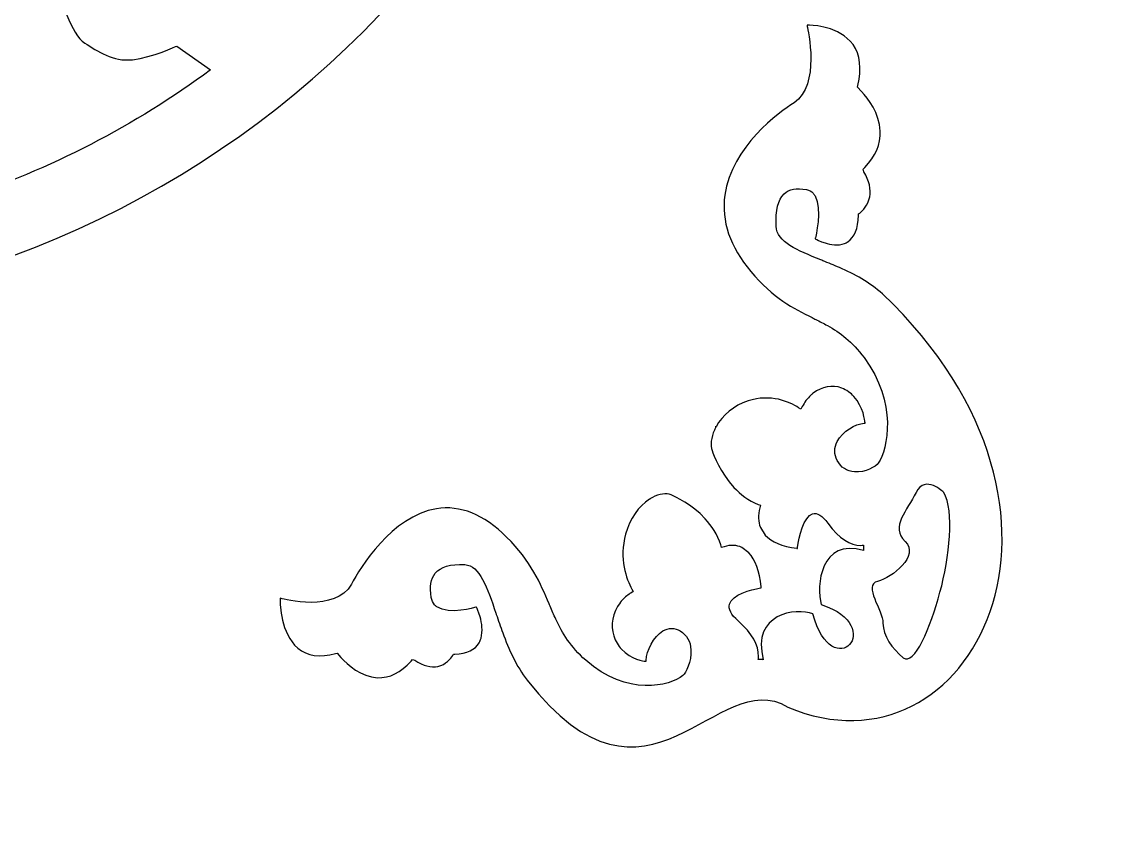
# Model space of a CAD drawing. Header units: centimetres. Extents: x -6.3 to 6.1, y -11.4 to 13.5.
# Drawn here: x 1.377 to 5.87, y 1.517 to 4.872 of the extents above; entities that cross this region are included whole.
import ezdxf

# ---------------------------------------------------------------- set-up
doc = ezdxf.new("R2010")
doc.units = ezdxf.units.CM
doc.header["$MEASUREMENT"] = 0
doc.layers.add('layer 1', color=7, linetype='Continuous')

msp = doc.modelspace()

# ---------------------------------------------------------------- linework, layer by layer
at = {"layer": 'layer 1', "color": 30}
for points, knots in [([(-0.01814, 11.59454), (2.16473, 11.59454), (3.94508, 9.81419), (3.94508, 7.63131), (3.94508, 7.63131), (3.94508, 5.44845), (2.16473, 3.6681), (-0.01814, 3.6681), (-0.01814, 3.6681), (-2.20101, 3.6681), (-3.98136, 5.44845), (-3.98136, 7.63131), (-3.98136, 7.63131), (-3.98136, 9.81419), (-2.20101, 11.59454), (-0.01814, 11.59454)], [0, 0, 0, 0, 0.2, 0.2, 0.2, 0.2, 0.4, 0.4, 0.4, 0.4, 0.6, 0.6, 0.6, 0.6, 1, 1, 1, 1]), ([(1.52117, 5.19503), (1.25508, 5.0261), (0.95963, 4.8996), (0.64451, 4.82498), (0.64451, 4.82498), (0.65667, 4.80821), (0.66749, 4.79149), (0.67722, 4.77748), (0.67722, 4.77748), (0.71074, 4.72918), (0.72369, 4.67746), (0.74214, 4.67967), (0.74214, 4.67967), (0.76061, 4.68187), (0.89602, 4.66703), (0.97084, 4.65949), (0.97084, 4.65949), (1.04566, 4.65195), (1.10797, 4.59773), (1.14248, 4.53308), (1.14248, 4.53308), (1.17698, 4.46844), (1.13862, 4.37864), (1.12099, 4.32618), (1.12099, 4.32618), (1.1048, 4.27799), (1.10125, 4.19826), (1.11906, 4.14007), (1.11906, 4.14007), (1.49391, 4.26279), (1.84252, 4.44437), (2.15387, 4.67384), (2.15387, 4.67384), (2.15387, 4.67384), (2.15275, 4.67457), (2.15275, 4.67457), (2.15275, 4.67457), (2.15275, 4.67457), (2.0142, 4.77147), (2.0142, 4.77147), (2.0142, 4.77147), (2.0142, 4.77147), (1.91407, 4.72499), (1.83258, 4.71566), (1.83258, 4.71566), (1.75109, 4.70633), (1.68922, 4.75051), (1.63547, 4.78436), (1.63547, 4.78436), (1.58172, 4.81821), (1.53273, 4.9677), (1.51707, 5.05286), (1.51707, 5.05286), (1.50963, 5.09327), (1.51205, 5.14197), (1.52117, 5.19503)], [0, 0, 0, 0, 0.0666667, 0.0666667, 0.0666667, 0.0666667, 0.1333333, 0.1333333, 0.1333333, 0.1333333, 0.2, 0.2, 0.2, 0.2, 0.2666667, 0.2666667, 0.2666667, 0.2666667, 0.3333333, 0.3333333, 0.3333333, 0.3333333, 0.4, 0.4, 0.4, 0.4, 0.4666667, 0.4666667, 0.4666667, 0.4666667, 0.5333333, 0.5333333, 0.5333333, 0.5333333, 0.6, 0.6, 0.6, 0.6, 0.6666667, 0.6666667, 0.6666667, 0.6666667, 0.7333333, 0.7333333, 0.7333333, 0.7333333, 0.8, 0.8, 0.8, 0.8, 0.8666667, 0.8666667, 0.8666667, 0.8666667, 1, 1, 1, 1]), ([(2.44019, 2.49735), (2.44181, 2.49688), (2.44453, 2.49617), (2.44453, 2.49617), (2.44453, 2.49617), (2.45366, 2.49366), (2.66886, 2.43668), (2.73356, 2.55554), (2.73356, 2.55554), (2.7692, 2.62079), (2.89958, 2.83603), (3.08331, 2.86595), (3.08331, 2.86595), (3.18125, 2.88178), (3.27864, 2.84268), (3.37265, 2.74942), (3.37265, 2.74942), (3.4733, 2.64963), (3.51263, 2.55649), (3.54737, 2.47425), (3.54737, 2.47425), (3.54875, 2.47098), (3.55014, 2.46774), (3.55152, 2.46449), (3.55152, 2.46449), (3.55916, 2.44646), (3.56682, 2.42864), (3.57507, 2.41102), (3.57507, 2.41102), (3.60238, 2.35276), (3.63631, 2.29667), (3.69847, 2.24192), (3.69847, 2.24192), (3.86988, 2.09141), (4.04484, 2.13525), (4.0983, 2.17843), (4.0983, 2.17843), (4.11106, 2.18868), (4.13461, 2.23555), (4.13171, 2.28458), (4.13171, 2.28458), (4.12984, 2.31903), (4.11468, 2.34584), (4.08786, 2.36227), (4.08786, 2.36227), (4.06465, 2.3764), (4.04001, 2.3764), (4.0165, 2.36234), (4.0165, 2.36234), (3.97717, 2.33868), (3.94884, 2.2807), (3.94709, 2.24134), (3.94709, 2.24134), (3.94709, 2.24134), (3.94703, 2.23883), (3.9469, 2.23733), (3.9469, 2.23733), (3.94551, 2.23741), (3.94322, 2.23779), (3.94322, 2.23779), (3.94322, 2.23779), (3.94007, 2.23804), (3.8851, 2.24443), (3.84535, 2.28767), (3.84535, 2.28767), (3.83253, 2.30154), (3.8213, 2.31928), (3.81392, 2.34189), (3.81392, 2.34189), (3.79957, 2.38598), (3.80947, 2.43824), (3.83976, 2.47857), (3.83976, 2.47857), (3.84005, 2.47896), (3.84033, 2.47935), (3.84062, 2.47973), (3.84062, 2.47973), (3.85089, 2.4931), (3.86324, 2.50471), (3.87732, 2.51421), (3.87732, 2.51421), (3.87957, 2.51574), (3.88185, 2.51716), (3.88419, 2.51858), (3.88419, 2.51858), (3.88419, 2.51858), (3.89391, 2.52449), (3.89391, 2.52449), (3.89391, 2.52449), (3.89391, 2.52449), (3.88836, 2.53501), (3.88836, 2.53501), (3.88836, 2.53501), (3.86649, 2.57628), (3.8341, 2.66042), (3.86275, 2.7614), (3.86275, 2.7614), (3.88068, 2.82492), (3.91594, 2.87644), (3.96043, 2.90504), (3.96043, 2.90504), (3.96088, 2.90534), (3.96135, 2.90564), (3.96182, 2.90594), (3.96182, 2.90594), (3.96542, 2.90821), (3.96909, 2.91031), (3.97282, 2.91228), (3.97282, 2.91228), (4.0014, 2.92729), (4.03034, 2.93134), (4.05021, 2.92299), (4.05021, 2.92299), (4.0681, 2.91537), (4.13503, 2.88448), (4.19014, 2.8246), (4.19014, 2.8246), (4.21672, 2.79569), (4.24052, 2.76), (4.2546, 2.71688), (4.2546, 2.71688), (4.2546, 2.71688), (4.25805, 2.70642), (4.25805, 2.70642), (4.25805, 2.70642), (4.25805, 2.70642), (4.26784, 2.70944), (4.26784, 2.70944), (4.26784, 2.70944), (4.29515, 2.71765), (4.3201, 2.71661), (4.34191, 2.70628), (4.34191, 2.70628), (4.34191, 2.70628), (4.3706, 2.68474), (4.3706, 2.68474), (4.3706, 2.68474), (4.39635, 2.65679), (4.41325, 2.60928), (4.42087, 2.54368), (4.42087, 2.54368), (4.42087, 2.54368), (4.42117, 2.54118), (4.42135, 2.53984), (4.42135, 2.53984), (4.41996, 2.53966), (4.41779, 2.53941), (4.41779, 2.53941), (4.41779, 2.53941), (4.37827, 2.5335), (4.30058, 2.51219), (4.29025, 2.47256), (4.29025, 2.47256), (4.285, 2.45272), (4.29707, 2.42952), (4.32595, 2.40348), (4.32595, 2.40348), (4.38492, 2.3509), (4.41071, 2.30556), (4.40957, 2.25645), (4.40957, 2.25645), (4.4095, 2.25271), (4.40923, 2.24897), (4.40883, 2.24518), (4.40883, 2.24518), (4.41161, 2.24521), (4.41414, 2.24518), (4.41645, 2.24509), (4.41645, 2.24509), (4.41662, 2.24508), (4.41678, 2.24509), (4.41695, 2.24508), (4.41695, 2.24508), (4.41711, 2.24506), (4.4173, 2.24505), (4.41745, 2.24504), (4.41745, 2.24504), (4.41761, 2.24503), (4.41774, 2.24505), (4.4179, 2.24504), (4.4179, 2.24504), (4.41793, 2.24504), (4.41796, 2.24503), (4.41799, 2.24503), (4.41799, 2.24503), (4.41811, 2.24503), (4.41824, 2.24501), (4.41837, 2.245), (4.41837, 2.245), (4.4184, 2.245), (4.41843, 2.245), (4.41845, 2.245), (4.41845, 2.245), (4.41919, 2.24496), (4.4199, 2.24494), (4.42058, 2.24489), (4.42058, 2.24489), (4.42072, 2.24487), (4.42087, 2.24486), (4.42101, 2.24485), (4.42101, 2.24485), (4.42184, 2.24478), (4.42262, 2.24473), (4.42334, 2.24467), (4.42334, 2.24467), (4.42346, 2.24466), (4.42357, 2.24463), (4.42369, 2.24463), (4.42369, 2.24463), (4.42372, 2.24463), (4.42374, 2.24463), (4.42376, 2.24463), (4.42376, 2.24463), (4.42386, 2.24462), (4.42396, 2.24461), (4.42405, 2.24459), (4.42405, 2.24459), (4.42409, 2.24459), (4.42412, 2.24461), (4.42415, 2.24459), (4.42415, 2.24459), (4.42445, 2.24457), (4.42473, 2.24456), (4.425, 2.24452), (4.425, 2.24452), (4.42509, 2.24452), (4.4252, 2.24449), (4.42529, 2.24448), (4.42529, 2.24448), (4.4253, 2.24448), (4.4253, 2.24448), (4.42532, 2.24448), (4.42532, 2.24448), (4.42562, 2.24444), (4.42591, 2.24443), (4.42618, 2.24439), (4.42618, 2.24439), (4.42628, 2.24438), (4.42638, 2.24435), (4.42646, 2.24435), (4.42646, 2.24435), (4.42647, 2.24435), (4.42649, 2.24435), (4.4265, 2.24435), (4.4265, 2.24435), (4.42736, 2.24425), (4.42805, 2.24416), (4.42858, 2.24409), (4.42858, 2.24409), (4.42858, 2.24409), (4.42859, 2.24409), (4.42859, 2.24409), (4.42859, 2.24409), (4.42912, 2.24401), (4.42947, 2.24395), (4.42963, 2.24392), (4.42963, 2.24392), (4.42964, 2.24392), (4.42964, 2.24392), (4.42965, 2.24392), (4.42965, 2.24392), (4.42971, 2.24391), (4.42975, 2.24389), (4.42975, 2.24389), (4.42975, 2.24389), (4.38033, 2.43622), (4.564, 2.45824), (4.63389, 2.43346), (4.63389, 2.43346), (4.71464, 2.13302), (4.94393, 2.38171), (4.66852, 2.47098), (4.66852, 2.47098), (4.64574, 2.54717), (4.66598, 2.74697), (4.84275, 2.69321), (4.84275, 2.69321), (4.84275, 2.69321), (4.84274, 2.69325), (4.84273, 2.69331), (4.84273, 2.69331), (4.84273, 2.69332), (4.84273, 2.69332), (4.84273, 2.69334), (4.84273, 2.69334), (4.84271, 2.69351), (4.84264, 2.69391), (4.84258, 2.69447), (4.84258, 2.69447), (4.84258, 2.69447), (4.84258, 2.69448), (4.84258, 2.69448), (4.84258, 2.69448), (4.84251, 2.69505), (4.84243, 2.6958), (4.84233, 2.69674), (4.84233, 2.69674), (4.84233, 2.69674), (4.84233, 2.69676), (4.84233, 2.69676), (4.84233, 2.69676), (4.84232, 2.69685), (4.8423, 2.69696), (4.8423, 2.69706), (4.8423, 2.69706), (4.84226, 2.69736), (4.84225, 2.69767), (4.84221, 2.698), (4.84221, 2.698), (4.84221, 2.69802), (4.84221, 2.69804), (4.84221, 2.69805), (4.84221, 2.69805), (4.8422, 2.69814), (4.84219, 2.69826), (4.84218, 2.69835), (4.84218, 2.69835), (4.84216, 2.69866), (4.84213, 2.69896), (4.84211, 2.6993), (4.84211, 2.6993), (4.84211, 2.69933), (4.84212, 2.69935), (4.84211, 2.69938), (4.84211, 2.69938), (4.84211, 2.69949), (4.84209, 2.69961), (4.84207, 2.69972), (4.84207, 2.69972), (4.84207, 2.69973), (4.84207, 2.69976), (4.84207, 2.69977), (4.84207, 2.69977), (4.84206, 2.6999), (4.84204, 2.70003), (4.84204, 2.70015), (4.84204, 2.70015), (4.84192, 2.70169), (4.84183, 2.7035), (4.84174, 2.7055), (4.84174, 2.7055), (4.84174, 2.70551), (4.84174, 2.70551), (4.84174, 2.70552), (4.84174, 2.70552), (4.84172, 2.70569), (4.84172, 2.70585), (4.84171, 2.706), (4.84171, 2.706), (4.84171, 2.70602), (4.8417, 2.70602), (4.8417, 2.70603), (4.8417, 2.70603), (4.84169, 2.7062), (4.84171, 2.70636), (4.8417, 2.70653), (4.8417, 2.70653), (4.8417, 2.70658), (4.84169, 2.70664), (4.84169, 2.70669), (4.84169, 2.70669), (4.8416, 2.70941), (4.84153, 2.71248), (4.84157, 2.71586), (4.84157, 2.71586), (4.83805, 2.71542), (4.83457, 2.71512), (4.8311, 2.71504), (4.8311, 2.71504), (4.78603, 2.71385), (4.74428, 2.74192), (4.69589, 2.806), (4.69589, 2.806), (4.67207, 2.83742), (4.65069, 2.85061), (4.63245, 2.84491), (4.63245, 2.84491), (4.59608, 2.8336), (4.57638, 2.74915), (4.57106, 2.70609), (4.57106, 2.70609), (4.57106, 2.70609), (4.57081, 2.70366), (4.57064, 2.70228), (4.57064, 2.70228), (4.56931, 2.70242), (4.56707, 2.70281), (4.56707, 2.70281), (4.56707, 2.70281), (4.50672, 2.71109), (4.46304, 2.72942), (4.43743, 2.75743), (4.43743, 2.75743), (4.43743, 2.75743), (4.4176, 2.78865), (4.4176, 2.78865), (4.4176, 2.78865), (4.40812, 2.81231), (4.40721, 2.83945), (4.41477, 2.8691), (4.41477, 2.8691), (4.41477, 2.8691), (4.41743, 2.87994), (4.41743, 2.87994), (4.41743, 2.87994), (4.41743, 2.87994), (4.40794, 2.88365), (4.40794, 2.88365), (4.40794, 2.88365), (4.36824, 2.899), (4.3355, 2.9249), (4.30892, 2.95382), (4.30892, 2.95382), (4.25382, 3.0137), (4.22542, 3.08657), (4.21847, 3.10598), (4.21847, 3.10598), (4.21075, 3.12754), (4.21443, 3.15908), (4.22826, 3.19018), (4.22826, 3.19018), (4.2301, 3.19429), (4.23205, 3.19833), (4.23418, 3.2023), (4.23418, 3.2023), (4.23418, 3.2023), (4.23207, 3.20359), (4.23207, 3.20359), (4.23207, 3.20359), (4.23214, 3.2036), (4.2322, 3.20359), (4.23225, 3.20359), (4.23225, 3.20359), (4.23231, 3.20359), (4.23236, 3.2036), (4.23242, 3.20359), (4.23242, 3.20359), (4.23248, 3.20359), (4.23254, 3.20359), (4.2326, 3.20359), (4.2326, 3.20359), (4.23266, 3.20359), (4.23271, 3.2036), (4.23277, 3.2036), (4.23277, 3.2036), (4.23283, 3.2036), (4.23289, 3.2036), (4.23295, 3.2036), (4.23295, 3.2036), (4.23301, 3.2036), (4.23307, 3.2036), (4.23312, 3.2036), (4.23312, 3.2036), (4.23323, 3.2036), (4.23333, 3.20363), (4.23344, 3.20363), (4.23344, 3.20363), (4.23345, 3.20363), (4.23346, 3.20363), (4.23348, 3.20363), (4.23348, 3.20363), (4.23353, 3.20363), (4.23359, 3.20363), (4.23365, 3.20363), (4.23365, 3.20363), (4.23371, 3.20363), (4.23377, 3.20363), (4.23383, 3.20363), (4.23383, 3.20363), (4.23388, 3.20363), (4.23394, 3.20363), (4.234, 3.20363), (4.234, 3.20363), (4.23406, 3.20363), (4.23412, 3.20363), (4.23418, 3.20363), (4.23418, 3.20363), (4.23441, 3.20364), (4.23468, 3.20365), (4.23491, 3.20365), (4.23491, 3.20365), (4.26119, 3.25205), (4.30851, 3.29042), (4.36698, 3.30993), (4.36698, 3.30993), (4.45971, 3.34109), (4.53717, 3.30587), (4.5751, 3.28213), (4.5751, 3.28213), (4.5751, 3.28213), (4.58472, 3.27595), (4.58472, 3.27595), (4.58472, 3.27595), (4.58472, 3.27595), (4.59015, 3.28667), (4.59015, 3.28667), (4.59015, 3.28667), (4.59463, 3.2955), (4.59973, 3.30374), (4.60538, 3.31136), (4.60538, 3.31136), (4.61157, 3.3197), (4.61842, 3.32731), (4.62586, 3.33406), (4.62586, 3.33406), (4.62891, 3.33682), (4.63202, 3.33939), (4.63521, 3.34184), (4.63521, 3.34184), (4.67097, 3.36932), (4.715, 3.37752), (4.75261, 3.36305), (4.75261, 3.36305), (4.77327, 3.35502), (4.78965, 3.34273), (4.80239, 3.32886), (4.80239, 3.32886), (4.84216, 3.28561), (4.84807, 3.22574), (4.84825, 3.22245), (4.84825, 3.22245), (4.84825, 3.22245), (4.84861, 3.21982), (4.84868, 3.21838), (4.84868, 3.21838), (4.84735, 3.21832), (4.84493, 3.21818), (4.84493, 3.21818), (4.84493, 3.21818), (4.80886, 3.21621), (4.75551, 3.18542), (4.73377, 3.14265), (4.73377, 3.14265), (4.72078, 3.11702), (4.72084, 3.09021), (4.73388, 3.0651), (4.73388, 3.0651), (4.74893, 3.03591), (4.77363, 3.01942), (4.80529, 3.01732), (4.80529, 3.01732), (4.85036, 3.01423), (4.89345, 3.03966), (4.90287, 3.05373), (4.90287, 3.05373), (4.94244, 3.1119), (4.98286, 3.30225), (4.84439, 3.48858), (4.84439, 3.48858), (4.79551, 3.55444), (4.74534, 3.59116), (4.69329, 3.62047), (4.69329, 3.62047), (4.67763, 3.62929), (4.66182, 3.63749), (4.64578, 3.64555), (4.64578, 3.64555), (4.64082, 3.64804), (4.63586, 3.65056), (4.63087, 3.65305), (4.63087, 3.65305), (4.55536, 3.69083), (4.46963, 3.73362), (4.37804, 3.84318), (4.37804, 3.84318), (4.2923, 3.94545), (4.2563, 4.05134), (4.27092, 4.15782), (4.27092, 4.15782), (4.29835, 4.3577), (4.49621, 4.4996), (4.5562, 4.53839), (4.5562, 4.53839), (4.66537, 4.60884), (4.613, 4.8429), (4.61082, 4.85282), (4.61082, 4.85282), (4.61082, 4.85282), (4.61003, 4.85578), (4.60961, 4.85763), (4.60961, 4.85763), (4.6113, 4.85763), (4.61414, 4.85769), (4.61414, 4.85769), (4.61414, 4.85769), (4.61867, 4.85775), (4.72567, 4.85946), (4.78711, 4.79262), (4.78711, 4.79262), (4.78711, 4.79262), (4.79902, 4.77803), (4.79902, 4.77803), (4.79902, 4.77803), (4.8285, 4.73641), (4.83532, 4.6797), (4.81901, 4.6093), (4.81901, 4.6093), (4.81901, 4.6093), (4.81744, 4.60253), (4.81744, 4.60253), (4.81744, 4.60253), (4.81744, 4.60253), (4.83448, 4.58505), (4.83448, 4.58505), (4.83448, 4.58505), (4.8616, 4.55554), (4.90764, 4.49507), (4.91067, 4.42145), (4.91067, 4.42145), (4.91296, 4.36782), (4.89175, 4.31735), (4.84771, 4.27133), (4.84771, 4.27133), (4.84771, 4.27133), (4.8413, 4.26469), (4.8413, 4.26469), (4.8413, 4.26469), (4.8413, 4.26469), (4.84409, 4.25444), (4.84409, 4.25444), (4.84409, 4.25444), (4.86583, 4.21638), (4.87375, 4.18142), (4.8677, 4.15052), (4.8677, 4.15052), (4.86089, 4.11497), (4.83901, 4.09367), (4.82656, 4.08414), (4.82656, 4.08414), (4.82656, 4.08414), (4.82215, 4.08072), (4.82215, 4.08072), (4.82215, 4.08072), (4.82215, 4.08072), (4.82191, 4.07495), (4.82191, 4.07495), (4.82191, 4.07495), (4.8198, 4.02013), (4.80505, 3.98353), (4.77817, 3.96589), (4.77817, 3.96589), (4.77355, 3.96289), (4.76872, 3.96045), (4.76378, 3.95857), (4.76378, 3.95857), (4.73726, 3.94848), (4.70709, 3.95347), (4.68389, 3.96078), (4.68389, 3.96078), (4.66265, 3.96747), (4.64729, 3.97614), (4.64586, 3.977), (4.64586, 3.977), (4.64586, 3.977), (4.64428, 3.9778), (4.64332, 3.97832), (4.64332, 3.97832), (4.64356, 3.97945), (4.64411, 3.98135), (4.64411, 3.98135), (4.64411, 3.98135), (4.64447, 3.98259), (4.67413, 4.10091), (4.64254, 4.15513), (4.64254, 4.15513), (4.64024, 4.15894), (4.63776, 4.16243), (4.63492, 4.16544), (4.63492, 4.16544), (4.62755, 4.17353), (4.61825, 4.17859), (4.60713, 4.18069), (4.60713, 4.18069), (4.56581, 4.18839), (4.53572, 4.18246), (4.51506, 4.16256), (4.51506, 4.16256), (4.49059, 4.13896), (4.47966, 4.09452), (4.48249, 4.0303), (4.48249, 4.0303), (4.48551, 3.96386), (4.56949, 3.93008), (4.66665, 3.89111), (4.66665, 3.89111), (4.66944, 3.88999), (4.67224, 3.88883), (4.67505, 3.88768), (4.67505, 3.88768), (4.69728, 3.87874), (4.72014, 3.86943), (4.7431, 3.85934), (4.7431, 3.85934), (4.80539, 3.83197), (4.86829, 3.79876), (4.92034, 3.7507), (4.92034, 3.7507), (5.87027, 2.8486), (5.28161, 1.73061), (4.53083, 2.04875), (4.53083, 2.04875), (4.23738, 2.22844), (3.95923, 1.51701), (3.45758, 2.15944), (3.45758, 2.15944), (3.4127, 2.21685), (3.38195, 2.2865), (3.35661, 2.35526), (3.35661, 2.35526), (3.34722, 2.38075), (3.33856, 2.40614), (3.33021, 2.43073), (3.33021, 2.43073), (3.32968, 2.43228), (3.32913, 2.4338), (3.32861, 2.43535), (3.32861, 2.43535), (3.29266, 2.54111), (3.26172, 2.63241), (3.20052, 2.63571), (3.20052, 2.63571), (3.14156, 2.63872), (3.10071, 2.62683), (3.07896, 2.60021), (3.07896, 2.60021), (3.06071, 2.5778), (3.05528, 2.54499), (3.06229, 2.50011), (3.06229, 2.50011), (3.06428, 2.48801), (3.06899, 2.47795), (3.07637, 2.4698), (3.07637, 2.4698), (3.07921, 2.46678), (3.08228, 2.46415), (3.08591, 2.46158), (3.08591, 2.46158), (3.13569, 2.42728), (3.2445, 2.45955), (3.24559, 2.45988), (3.24559, 2.45988), (3.24559, 2.45988), (3.24728, 2.4604), (3.24831, 2.46075), (3.24831, 2.46075), (3.24879, 2.45967), (3.24963, 2.45797), (3.24963, 2.45797), (3.24963, 2.45797), (3.25033, 2.45651), (3.25745, 2.44157), (3.26342, 2.42052), (3.26342, 2.42052), (3.27047, 2.39562), (3.2759, 2.36216), (3.26729, 2.33247), (3.26729, 2.33247), (3.26545, 2.32615), (3.26296, 2.31995), (3.25973, 2.31409), (3.25973, 2.31409), (3.2436, 2.28484), (3.20988, 2.26875), (3.15956, 2.26645), (3.15956, 2.26645), (3.15956, 2.26645), (3.15424, 2.26618), (3.15424, 2.26618), (3.15424, 2.26618), (3.15424, 2.26618), (3.1511, 2.26138), (3.1511, 2.26138), (3.1511, 2.26138), (3.14228, 2.2479), (3.12277, 2.22409), (3.09002, 2.21656), (3.09002, 2.21656), (3.06163, 2.21005), (3.02949, 2.21872), (2.99462, 2.24238), (2.99462, 2.24238), (2.99462, 2.24238), (2.9852, 2.24534), (2.9852, 2.24534), (2.9852, 2.24534), (2.9852, 2.24534), (2.9791, 2.23831), (2.9791, 2.23831), (2.9791, 2.23831), (2.93681, 2.19046), (2.89041, 2.16745), (2.84111, 2.16996), (2.84111, 2.16996), (2.77344, 2.17324), (2.7178, 2.22326), (2.69067, 2.25277), (2.69067, 2.25277), (2.69067, 2.25277), (2.67466, 2.27124), (2.67466, 2.27124), (2.67466, 2.27124), (2.67466, 2.27124), (2.66838, 2.26952), (2.66838, 2.26952), (2.66838, 2.26952), (2.60367, 2.25184), (2.55147, 2.25927), (2.51335, 2.2914), (2.51335, 2.2914), (2.51335, 2.2914), (2.49981, 2.30427), (2.49981, 2.30427), (2.49981, 2.30427), (2.43843, 2.37115), (2.43994, 2.48762), (2.44012, 2.49254), (2.44012, 2.49254), (2.44012, 2.49254), (2.44012, 2.49557), (2.44019, 2.49735)], [0, 0, 0, 0, 0.0048544, 0.0048544, 0.0048544, 0.0048544, 0.0097087, 0.0097087, 0.0097087, 0.0097087, 0.0145631, 0.0145631, 0.0145631, 0.0145631, 0.0194175, 0.0194175, 0.0194175, 0.0194175, 0.0242718, 0.0242718, 0.0242718, 0.0242718, 0.0291262, 0.0291262, 0.0291262, 0.0291262, 0.0339806, 0.0339806, 0.0339806, 0.0339806, 0.038835, 0.038835, 0.038835, 0.038835, 0.0436893, 0.0436893, 0.0436893, 0.0436893, 0.0485437, 0.0485437, 0.0485437, 0.0485437, 0.0533981, 0.0533981, 0.0533981, 0.0533981, 0.0582524, 0.0582524, 0.0582524, 0.0582524, 0.0631068, 0.0631068, 0.0631068, 0.0631068, 0.0679612, 0.0679612, 0.0679612, 0.0679612, 0.0728155, 0.0728155, 0.0728155, 0.0728155, 0.0776699, 0.0776699, 0.0776699, 0.0776699, 0.0825243, 0.0825243, 0.0825243, 0.0825243, 0.0873786, 0.0873786, 0.0873786, 0.0873786, 0.092233, 0.092233, 0.092233, 0.092233, 0.0970874, 0.0970874, 0.0970874, 0.0970874, 0.1019417, 0.1019417, 0.1019417, 0.1019417, 0.1067961, 0.1067961, 0.1067961, 0.1067961, 0.1116505, 0.1116505, 0.1116505, 0.1116505, 0.1165049, 0.1165049, 0.1165049, 0.1165049, 0.1213592, 0.1213592, 0.1213592, 0.1213592, 0.1262136, 0.1262136, 0.1262136, 0.1262136, 0.131068, 0.131068, 0.131068, 0.131068, 0.1359223, 0.1359223, 0.1359223, 0.1359223, 0.1407767, 0.1407767, 0.1407767, 0.1407767, 0.1456311, 0.1456311, 0.1456311, 0.1456311, 0.1504854, 0.1504854, 0.1504854, 0.1504854, 0.1553398, 0.1553398, 0.1553398, 0.1553398, 0.1601942, 0.1601942, 0.1601942, 0.1601942, 0.1650485, 0.1650485, 0.1650485, 0.1650485, 0.1699029, 0.1699029, 0.1699029, 0.1699029, 0.1747573, 0.1747573, 0.1747573, 0.1747573, 0.1796117, 0.1796117, 0.1796117, 0.1796117, 0.184466, 0.184466, 0.184466, 0.184466, 0.1893204, 0.1893204, 0.1893204, 0.1893204, 0.1941748, 0.1941748, 0.1941748, 0.1941748, 0.1990291, 0.1990291, 0.1990291, 0.1990291, 0.2038835, 0.2038835, 0.2038835, 0.2038835, 0.2087379, 0.2087379, 0.2087379, 0.2087379, 0.2135922, 0.2135922, 0.2135922, 0.2135922, 0.2184466, 0.2184466, 0.2184466, 0.2184466, 0.223301, 0.223301, 0.223301, 0.223301, 0.2281553, 0.2281553, 0.2281553, 0.2281553, 0.2330097, 0.2330097, 0.2330097, 0.2330097, 0.2378641, 0.2378641, 0.2378641, 0.2378641, 0.2427184, 0.2427184, 0.2427184, 0.2427184, 0.2475728, 0.2475728, 0.2475728, 0.2475728, 0.2524272, 0.2524272, 0.2524272, 0.2524272, 0.2572816, 0.2572816, 0.2572816, 0.2572816, 0.2621359, 0.2621359, 0.2621359, 0.2621359, 0.2669903, 0.2669903, 0.2669903, 0.2669903, 0.2718447, 0.2718447, 0.2718447, 0.2718447, 0.276699, 0.276699, 0.276699, 0.276699, 0.2815534, 0.2815534, 0.2815534, 0.2815534, 0.2864078, 0.2864078, 0.2864078, 0.2864078, 0.2912621, 0.2912621, 0.2912621, 0.2912621, 0.2961165, 0.2961165, 0.2961165, 0.2961165, 0.3009709, 0.3009709, 0.3009709, 0.3009709, 0.3058252, 0.3058252, 0.3058252, 0.3058252, 0.3106796, 0.3106796, 0.3106796, 0.3106796, 0.315534, 0.315534, 0.315534, 0.315534, 0.3203883, 0.3203883, 0.3203883, 0.3203883, 0.3252427, 0.3252427, 0.3252427, 0.3252427, 0.3300971, 0.3300971, 0.3300971, 0.3300971, 0.3349515, 0.3349515, 0.3349515, 0.3349515, 0.3398058, 0.3398058, 0.3398058, 0.3398058, 0.3446602, 0.3446602, 0.3446602, 0.3446602, 0.3495146, 0.3495146, 0.3495146, 0.3495146, 0.3543689, 0.3543689, 0.3543689, 0.3543689, 0.3592233, 0.3592233, 0.3592233, 0.3592233, 0.3640777, 0.3640777, 0.3640777, 0.3640777, 0.368932, 0.368932, 0.368932, 0.368932, 0.3737864, 0.3737864, 0.3737864, 0.3737864, 0.3786408, 0.3786408, 0.3786408, 0.3786408, 0.3834951, 0.3834951, 0.3834951, 0.3834951, 0.3883495, 0.3883495, 0.3883495, 0.3883495, 0.3932039, 0.3932039, 0.3932039, 0.3932039, 0.3980583, 0.3980583, 0.3980583, 0.3980583, 0.4029126, 0.4029126, 0.4029126, 0.4029126, 0.407767, 0.407767, 0.407767, 0.407767, 0.4126214, 0.4126214, 0.4126214, 0.4126214, 0.4174757, 0.4174757, 0.4174757, 0.4174757, 0.4223301, 0.4223301, 0.4223301, 0.4223301, 0.4271845, 0.4271845, 0.4271845, 0.4271845, 0.4320388, 0.4320388, 0.4320388, 0.4320388, 0.4368932, 0.4368932, 0.4368932, 0.4368932, 0.4417476, 0.4417476, 0.4417476, 0.4417476, 0.4466019, 0.4466019, 0.4466019, 0.4466019, 0.4514563, 0.4514563, 0.4514563, 0.4514563, 0.4563107, 0.4563107, 0.4563107, 0.4563107, 0.461165, 0.461165, 0.461165, 0.461165, 0.4660194, 0.4660194, 0.4660194, 0.4660194, 0.4708738, 0.4708738, 0.4708738, 0.4708738, 0.4757282, 0.4757282, 0.4757282, 0.4757282, 0.4805825, 0.4805825, 0.4805825, 0.4805825, 0.4854369, 0.4854369, 0.4854369, 0.4854369, 0.4902913, 0.4902913, 0.4902913, 0.4902913, 0.4951456, 0.4951456, 0.4951456, 0.4951456, 0.5, 0.5, 0.5, 0.5, 0.5048544, 0.5048544, 0.5048544, 0.5048544, 0.5097087, 0.5097087, 0.5097087, 0.5097087, 0.5145631, 0.5145631, 0.5145631, 0.5145631, 0.5194175, 0.5194175, 0.5194175, 0.5194175, 0.5242718, 0.5242718, 0.5242718, 0.5242718, 0.5291262, 0.5291262, 0.5291262, 0.5291262, 0.5339806, 0.5339806, 0.5339806, 0.5339806, 0.538835, 0.538835, 0.538835, 0.538835, 0.5436893, 0.5436893, 0.5436893, 0.5436893, 0.5485437, 0.5485437, 0.5485437, 0.5485437, 0.5533981, 0.5533981, 0.5533981, 0.5533981, 0.5582524, 0.5582524, 0.5582524, 0.5582524, 0.5631068, 0.5631068, 0.5631068, 0.5631068, 0.5679612, 0.5679612, 0.5679612, 0.5679612, 0.5728155, 0.5728155, 0.5728155, 0.5728155, 0.5776699, 0.5776699, 0.5776699, 0.5776699, 0.5825243, 0.5825243, 0.5825243, 0.5825243, 0.5873786, 0.5873786, 0.5873786, 0.5873786, 0.592233, 0.592233, 0.592233, 0.592233, 0.5970874, 0.5970874, 0.5970874, 0.5970874, 0.6019417, 0.6019417, 0.6019417, 0.6019417, 0.6067961, 0.6067961, 0.6067961, 0.6067961, 0.6116505, 0.6116505, 0.6116505, 0.6116505, 0.6165049, 0.6165049, 0.6165049, 0.6165049, 0.6213592, 0.6213592, 0.6213592, 0.6213592, 0.6262136, 0.6262136, 0.6262136, 0.6262136, 0.631068, 0.631068, 0.631068, 0.631068, 0.6359223, 0.6359223, 0.6359223, 0.6359223, 0.6407767, 0.6407767, 0.6407767, 0.6407767, 0.6456311, 0.6456311, 0.6456311, 0.6456311, 0.6504854, 0.6504854, 0.6504854, 0.6504854, 0.6553398, 0.6553398, 0.6553398, 0.6553398, 0.6601942, 0.6601942, 0.6601942, 0.6601942, 0.6650485, 0.6650485, 0.6650485, 0.6650485, 0.6699029, 0.6699029, 0.6699029, 0.6699029, 0.6747573, 0.6747573, 0.6747573, 0.6747573, 0.6796117, 0.6796117, 0.6796117, 0.6796117, 0.684466, 0.684466, 0.684466, 0.684466, 0.6893204, 0.6893204, 0.6893204, 0.6893204, 0.6941748, 0.6941748, 0.6941748, 0.6941748, 0.6990291, 0.6990291, 0.6990291, 0.6990291, 0.7038835, 0.7038835, 0.7038835, 0.7038835, 0.7087379, 0.7087379, 0.7087379, 0.7087379, 0.7135922, 0.7135922, 0.7135922, 0.7135922, 0.7184466, 0.7184466, 0.7184466, 0.7184466, 0.723301, 0.723301, 0.723301, 0.723301, 0.7281553, 0.7281553, 0.7281553, 0.7281553, 0.7330097, 0.7330097, 0.7330097, 0.7330097, 0.7378641, 0.7378641, 0.7378641, 0.7378641, 0.7427184, 0.7427184, 0.7427184, 0.7427184, 0.7475728, 0.7475728, 0.7475728, 0.7475728, 0.7524272, 0.7524272, 0.7524272, 0.7524272, 0.7572816, 0.7572816, 0.7572816, 0.7572816, 0.7621359, 0.7621359, 0.7621359, 0.7621359, 0.7669903, 0.7669903, 0.7669903, 0.7669903, 0.7718447, 0.7718447, 0.7718447, 0.7718447, 0.776699, 0.776699, 0.776699, 0.776699, 0.7815534, 0.7815534, 0.7815534, 0.7815534, 0.7864078, 0.7864078, 0.7864078, 0.7864078, 0.7912621, 0.7912621, 0.7912621, 0.7912621, 0.7961165, 0.7961165, 0.7961165, 0.7961165, 0.8009709, 0.8009709, 0.8009709, 0.8009709, 0.8058252, 0.8058252, 0.8058252, 0.8058252, 0.8106796, 0.8106796, 0.8106796, 0.8106796, 0.815534, 0.815534, 0.815534, 0.815534, 0.8203883, 0.8203883, 0.8203883, 0.8203883, 0.8252427, 0.8252427, 0.8252427, 0.8252427, 0.8300971, 0.8300971, 0.8300971, 0.8300971, 0.8349515, 0.8349515, 0.8349515, 0.8349515, 0.8398058, 0.8398058, 0.8398058, 0.8398058, 0.8446602, 0.8446602, 0.8446602, 0.8446602, 0.8495146, 0.8495146, 0.8495146, 0.8495146, 0.8543689, 0.8543689, 0.8543689, 0.8543689, 0.8592233, 0.8592233, 0.8592233, 0.8592233, 0.8640777, 0.8640777, 0.8640777, 0.8640777, 0.868932, 0.868932, 0.868932, 0.868932, 0.8737864, 0.8737864, 0.8737864, 0.8737864, 0.8786408, 0.8786408, 0.8786408, 0.8786408, 0.8834951, 0.8834951, 0.8834951, 0.8834951, 0.8883495, 0.8883495, 0.8883495, 0.8883495, 0.8932039, 0.8932039, 0.8932039, 0.8932039, 0.8980583, 0.8980583, 0.8980583, 0.8980583, 0.9029126, 0.9029126, 0.9029126, 0.9029126, 0.907767, 0.907767, 0.907767, 0.907767, 0.9126214, 0.9126214, 0.9126214, 0.9126214, 0.9174757, 0.9174757, 0.9174757, 0.9174757, 0.9223301, 0.9223301, 0.9223301, 0.9223301, 0.9271845, 0.9271845, 0.9271845, 0.9271845, 0.9320388, 0.9320388, 0.9320388, 0.9320388, 0.9368932, 0.9368932, 0.9368932, 0.9368932, 0.9417476, 0.9417476, 0.9417476, 0.9417476, 0.9466019, 0.9466019, 0.9466019, 0.9466019, 0.9514563, 0.9514563, 0.9514563, 0.9514563, 0.9563107, 0.9563107, 0.9563107, 0.9563107, 0.961165, 0.961165, 0.961165, 0.961165, 0.9660194, 0.9660194, 0.9660194, 0.9660194, 0.9708738, 0.9708738, 0.9708738, 0.9708738, 0.9757282, 0.9757282, 0.9757282, 0.9757282, 0.9805825, 0.9805825, 0.9805825, 0.9805825, 0.9854369, 0.9854369, 0.9854369, 0.9854369, 0.9902913, 0.9902913, 0.9902913, 0.9902913, 1, 1, 1, 1]), ([(5.17235, 2.9334), (5.21778, 2.85855), (5.19506, 2.66395), (5.1572, 2.52175), (5.1572, 2.52175), (5.11935, 2.37954), (5.0512, 2.21488), (5.00577, 2.2523), (5.00577, 2.2523), (4.96034, 2.28972), (4.92248, 2.34212), (4.92248, 2.39451), (4.92248, 2.39451), (4.92248, 2.4469), (4.83919, 2.55168), (4.89976, 2.56665), (4.89976, 2.56665), (4.96034, 2.58162), (5.07391, 2.67144), (5.01334, 2.73131), (5.01334, 2.73131), (4.95277, 2.79119), (5.02091, 2.85855), (5.05877, 2.9334), (5.05877, 2.9334), (5.09663, 3.00824), (5.17235, 2.9334), (5.17235, 2.9334)], [0, 0, 0, 0, 0.125, 0.125, 0.125, 0.125, 0.25, 0.25, 0.25, 0.25, 0.375, 0.375, 0.375, 0.375, 0.5, 0.5, 0.5, 0.5, 0.625, 0.625, 0.625, 0.625, 0.75, 0.75, 0.75, 0.75, 1, 1, 1, 1])]:
    msp.add_open_spline(points, degree=3, knots=knots, dxfattribs=at)

doc.saveas('drawing.dxf')
